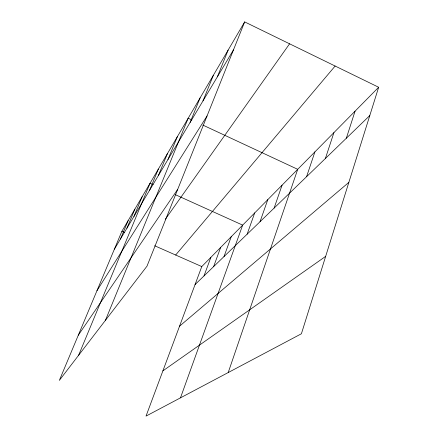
<?xml version="1.0" encoding="UTF-8"?>
<svg xmlns="http://www.w3.org/2000/svg" width="438" height="438" viewBox="0 0 438 438"><rect width="100%" height="100%" fill="white"/><g stroke="black" fill="none" stroke-linecap="round" stroke-linejoin="round"><path stroke-width="0.66" d="M378.656 87.261L301.404 333.772L146.029 416.1L201.776 266.567L378.656 87.261L244.667 21.9L121.89 231.275L59.344 380.392L146.982 266.178L244.667 21.9M346.343 138.227L355.048 111.197M325.396 158.49L333.92 132.61M306.567 176.706L314.911 151.882M228.214 372.552L297.709 169.32L202.821 125.065M274.111 208.099L282.072 185.17M260.024 221.727L267.793 199.646M247.125 234.204L254.708 212.912M180.478 397.846L242.668 225.116L175.386 194.691M224.01 256.564L231.231 236.706M213.624 266.611L220.664 247.421M204.004 275.918L210.875 257.347M217.363 76.842L228.138 50.091M202.991 100.888L213.383 75.248M190.108 122.454L200.139 97.838M105.432 320.326L188.176 118.233L191.839 119.941M167.957 159.52L177.324 136.744M149.604 190.229L158.375 169.052M158.37 175.561L167.431 153.612M133.935 216.454L142.169 196.695M78.594 355.306L150.059 183.237L153.147 184.633M126.905 228.22L134.888 209.112M120.406 239.104L128.148 220.604M114.373 249.2L233.492 49.844M96.973 290.679L207.054 115.955M78.276 335.245L177.724 189.298M165.383 219.186L289.589 43.811M175.66 255.025L335.136 66.034M195.069 284.558L369.792 115.544M179.553 326.179L348.856 182.361M162.892 370.86L325.664 256.361M121.89 231.275L124.365 232.364M154.669 245.756L201.776 266.567"/></g></svg>
